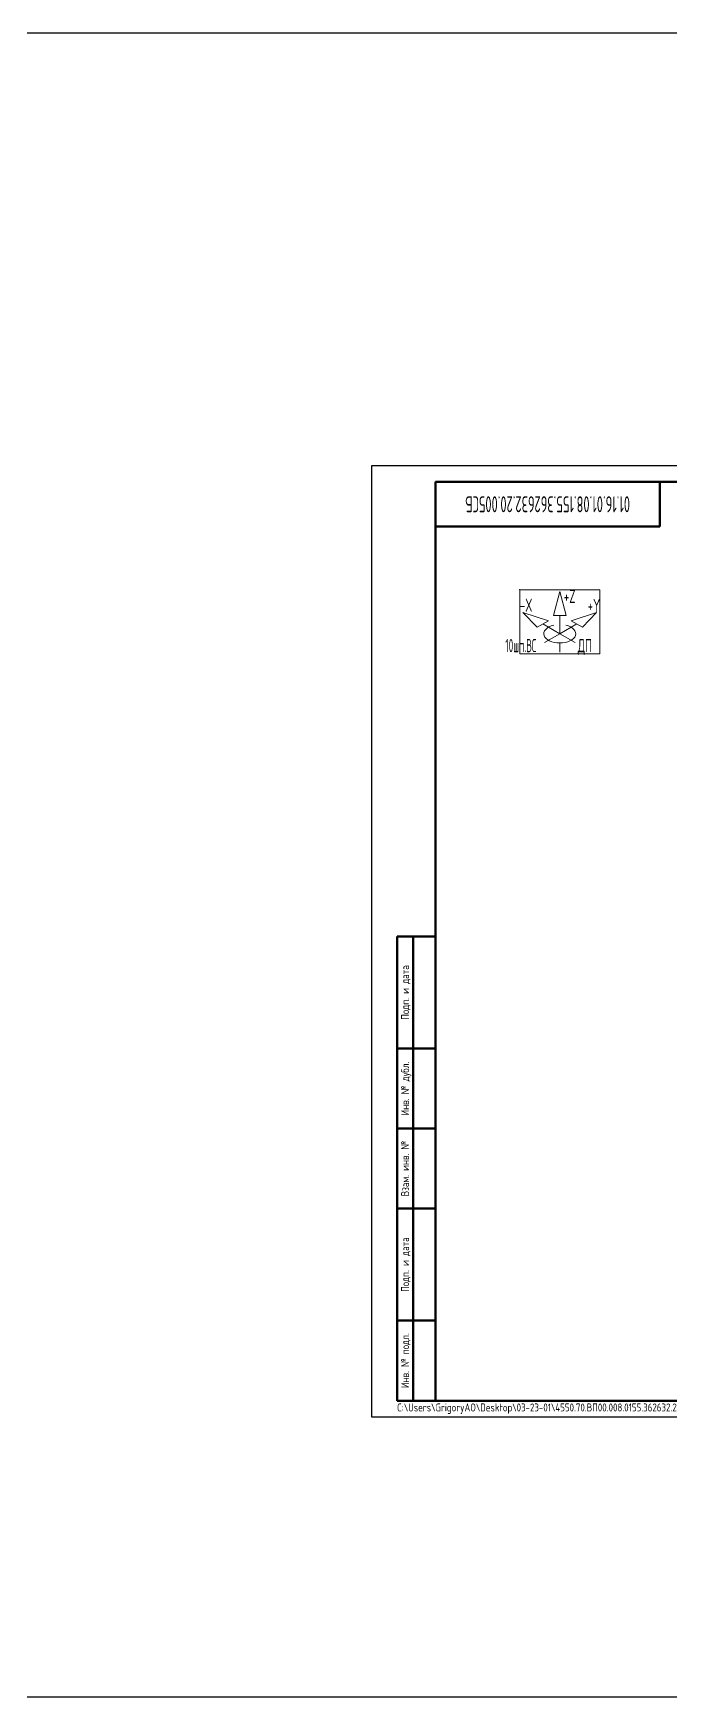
# Model space of a CAD drawing. Header units: millimetres. Extents: x 10051 to 26505, y 4675 to 5194.
# Drawn here: x 20315 to 20514, y 4675 to 5194 of the extents above; entities that cross this region are included whole.
import ezdxf
from ezdxf.enums import TextEntityAlignment as Align

# ---------------------------------------------------------------- set-up
doc = ezdxf.new("R2010")
doc.units = ezdxf.units.MM
doc.layers.get('0').update_dxf_attribs({"lineweight": 15})
for name, color, linetype, lineweight in [('OFORMLENIE', 7, 'Continuous', 25), ('подложка', 252, 'Continuous', 9), ('Построение', 7, 'Continuous', 30)]:
    doc.layers.add(name, color=color, linetype=linetype, lineweight=lineweight)
doc.styles.add('GOST_2.304', font='CS_Gost2304.shx', dxfattribs={"height": 2.5})
doc.styles.add('Style-CS_Gost2304', font='CS_Gost2304.shx')
doc.styles.add('TNR_30', font='times.ttf', dxfattribs={"height": 3})

# ---------------------------------------------------------------- blocks, each defined once
blk = doc.blocks.new('*U1752')
at = {"linetype": 'ByBlock', "lineweight": -2}
blk.add_lwpolyline([(420, 297), (0, 297), (0, 0), (420, 0)], close=True, dxfattribs=at)
at = {"linetype": 'ByBlock', "lineweight": 50}
blk.add_lwpolyline([(20, 292), (415, 292), (415, 5), (20, 5)], close=True, dxfattribs=at)
at = {"color": 0, "linetype": 'ByBlock', "lineweight": -2, "style": 'GOST_2.304'}
blk.add_text('Формат А3', height=2.5, dxfattribs=at).set_placement((410, 2.5), align=Align.MIDDLE_RIGHT)
at = {"linetype": 'ByBlock', "lineweight": -2, "insert": (8, 2.5), "char_height": 2.5, "attachment_point": 4, "style": 'GOST_2.304'}
blk.add_mtext('C:\\\\Users\\\\GrigoryAO\\\\Desktop\\\\03-23-01\\\\4550.70.ВП00.008.0155.362632.20.005 ТОП-2\\\\4550.70.ВП00.008.0155.362632.20.005СБ.Л00.РЕВ0.DWG', dxfattribs=at)
at = {"linetype": 'ByBlock', "lineweight": -2, "style": 'TNR_30'}
blk.add_attdef('ВЕРХНИЙ_НОМЕР_ЛИСТА', text='', height=3, dxfattribs=at).set_placement((410, 287), align=Align.MIDDLE_CENTER)
blk = doc.blocks.new('ST_Top')
at = {"linetype": 'ByBlock', "lineweight": 50}
blk.add_line((70, 0), (70, -14), dxfattribs=at)
at = {"linetype": 'ByBlock', "lineweight": 50, "extrusion": (0, 1, 0)}
blk.add_line((0, -14), (70, -14), dxfattribs=at)
at = {"linetype": 'ByBlock', "lineweight": -2, "style": 'GOST_2.304', "width": 0.7, "flags": 4}
blk.add_attdef('ШИФР', text='', height=5, rotation=180, dxfattribs=at).set_placement((35, -7), align=Align.MIDDLE_CENTER)
blk = doc.blocks.new('ST_Left')
at = {"color": 2, "linetype": 'ByBlock', "lineweight": 50}
for p, q in [((8, 150), (8, 5)), ((20, 150), (8, 150)), ((13, 5), (13, 150)), ((8, 115), (20, 115)), ((8, 90), (20, 90)), ((20, 65), (8, 65)), ((20, 30), (8, 30)), ((8, 5), (20, 5))]:
    blk.add_line(p, q, dxfattribs=at)
at = {"color": 0, "linetype": 'ByBlock', "lineweight": -2, "style": 'GOST_2.304'}
for s, p in [('Подп. и дата', (10.5, 132.5)), ('Инв. № дубл.', (10.5, 102.5)), ('Взам. инв. №', (10.5, 77.5)), ('Подп. и дата', (10.5, 47.5)), ('Инв. № подл.', (10.5, 17.5))]:
    blk.add_text(s, height=2.5, rotation=90, dxfattribs=at).set_placement(p, align=Align.MIDDLE_CENTER)
at = {"color": 0, "linetype": 'ByBlock', "lineweight": -2, "style": 'GOST_2.304', "flags": 8}
for tag, p in [('ДУБЛ_ДАТА', (16.5, 141.25)), ('НОМЕР_ДУБЛ', (16.5, 102.5)), ('ВЗАМ_ИНВ', (16.5, 77.5)), ('ИНВ_ДАТА', (16.5, 56.25)), ('ИНВ_НОМЕР', (16.5, 17.5))]:
    blk.add_attdef(tag, text='', height=2.5, rotation=90, dxfattribs=at).set_placement(p, align=Align.MIDDLE_CENTER)

msp = doc.modelspace()

# ---------------------------------------------------------------- linework, layer by layer
at = {"layer": 'подложка'}
for p, q in [((20479.04, 5006.74, -4.87), (20473.74, 5009.8, -4.87)), ((20479.04, 5006.74, -4.87), (20479.04, 5012.46, -4.87)), ((20479.04, 5006.74, -4.87), (20484.34, 5009.8, -4.87)), ((20479.04, 5006.74, -4.87), (20474.27, 5003.98, -4.87)), ((20479.04, 5006.74, -4.87), (20483.81, 5003.98, -4.87)), ((20479.04, 5001.02, -4.87), (20479.04, 5003.88, -4.87))]:
    msp.add_line(p, q, dxfattribs=at)
msp.add_ellipse((20479.04, 5006.74, -4.87), major_axis=(-5, 0), ratio=0.57735, start_param=5.105088, end_param=10.602875, dxfattribs=at)
msp.add_point((20466.54, 5020.49, -4.87), dxfattribs=at)
for points in [[(20466.54, 5020.49, -4.87), (20491.54, 5020.49, -4.87), (20491.54, 5000.49, -4.87), (20466.54, 5000.49, -4.87)], [(20479.04, 5019.96, -4.87), (20477.04, 5012.46, -4.87), (20481.04, 5012.46, -4.87)], [(20467.55, 5013.37, -4.87), (20475.5, 5010.82, -4.87), (20471.97, 5008.78, -4.87)], [(20490.53, 5013.37, -4.87), (20482.57, 5010.82, -4.87), (20486.11, 5008.78, -4.87)]]:
    msp.add_3dface(points, dxfattribs=at)
at = {"layer": 'Построение', "color": 3}
msp.add_lwpolyline([(10050.53, 4674.72), (26505.36, 4674.72), (26505.36, 5194.3), (10050.53, 5194.3)], close=True, dxfattribs=at)

# ---------------------------------------------------------------- block references
at = {"layer": 'OFORMLENIE'}
for name in ['*U1752', 'ST_Left']:
    msp.add_blockref(name, (20420.26, 4762.19), dxfattribs=at)
ref = msp.add_blockref('ST_Top', (20440.26, 5054.19), dxfattribs=at)
ref.add_attrib('ШИФР', '01.16.01.08.155.362632.20.005СБ', dxfattribs={"layer": '0', "linetype": 'ByBlock', "lineweight": -2, "height": 5, "rotation": 180, "style": 'GOST_2.304', "width": 0.7}).set_placement((20475.26, 5047.19), align=Align.MIDDLE_CENTER)

# ---------------------------------------------------------------- texts
at = {"layer": 'подложка', "style": 'Style-CS_Gost2304'}
for s, width, p in [('+Z', 0.75, (20480.29, 5020.49, -4.87)), ('-X', 0.75, (20466.54, 5017.74, -4.87)), ('10шп.ВС', 0.628788, (20462.04, 5005.11, -4.87)), ('ДП', 0.75, (20484.66, 5005.11, -4.87))]:
    msp.add_text(s, height=4.125, dxfattribs=dict(at, width=width)).set_placement(p, align=Align.TOP_LEFT)
at = {"layer": 'подложка', "style": 'Style-CS_Gost2304', "width": 0.75}
msp.add_text('+Y', height=4.125, dxfattribs=at).set_placement((20491.66, 5017.61, -4.87), align=Align.TOP_RIGHT)

doc.saveas('drawing.dxf')
